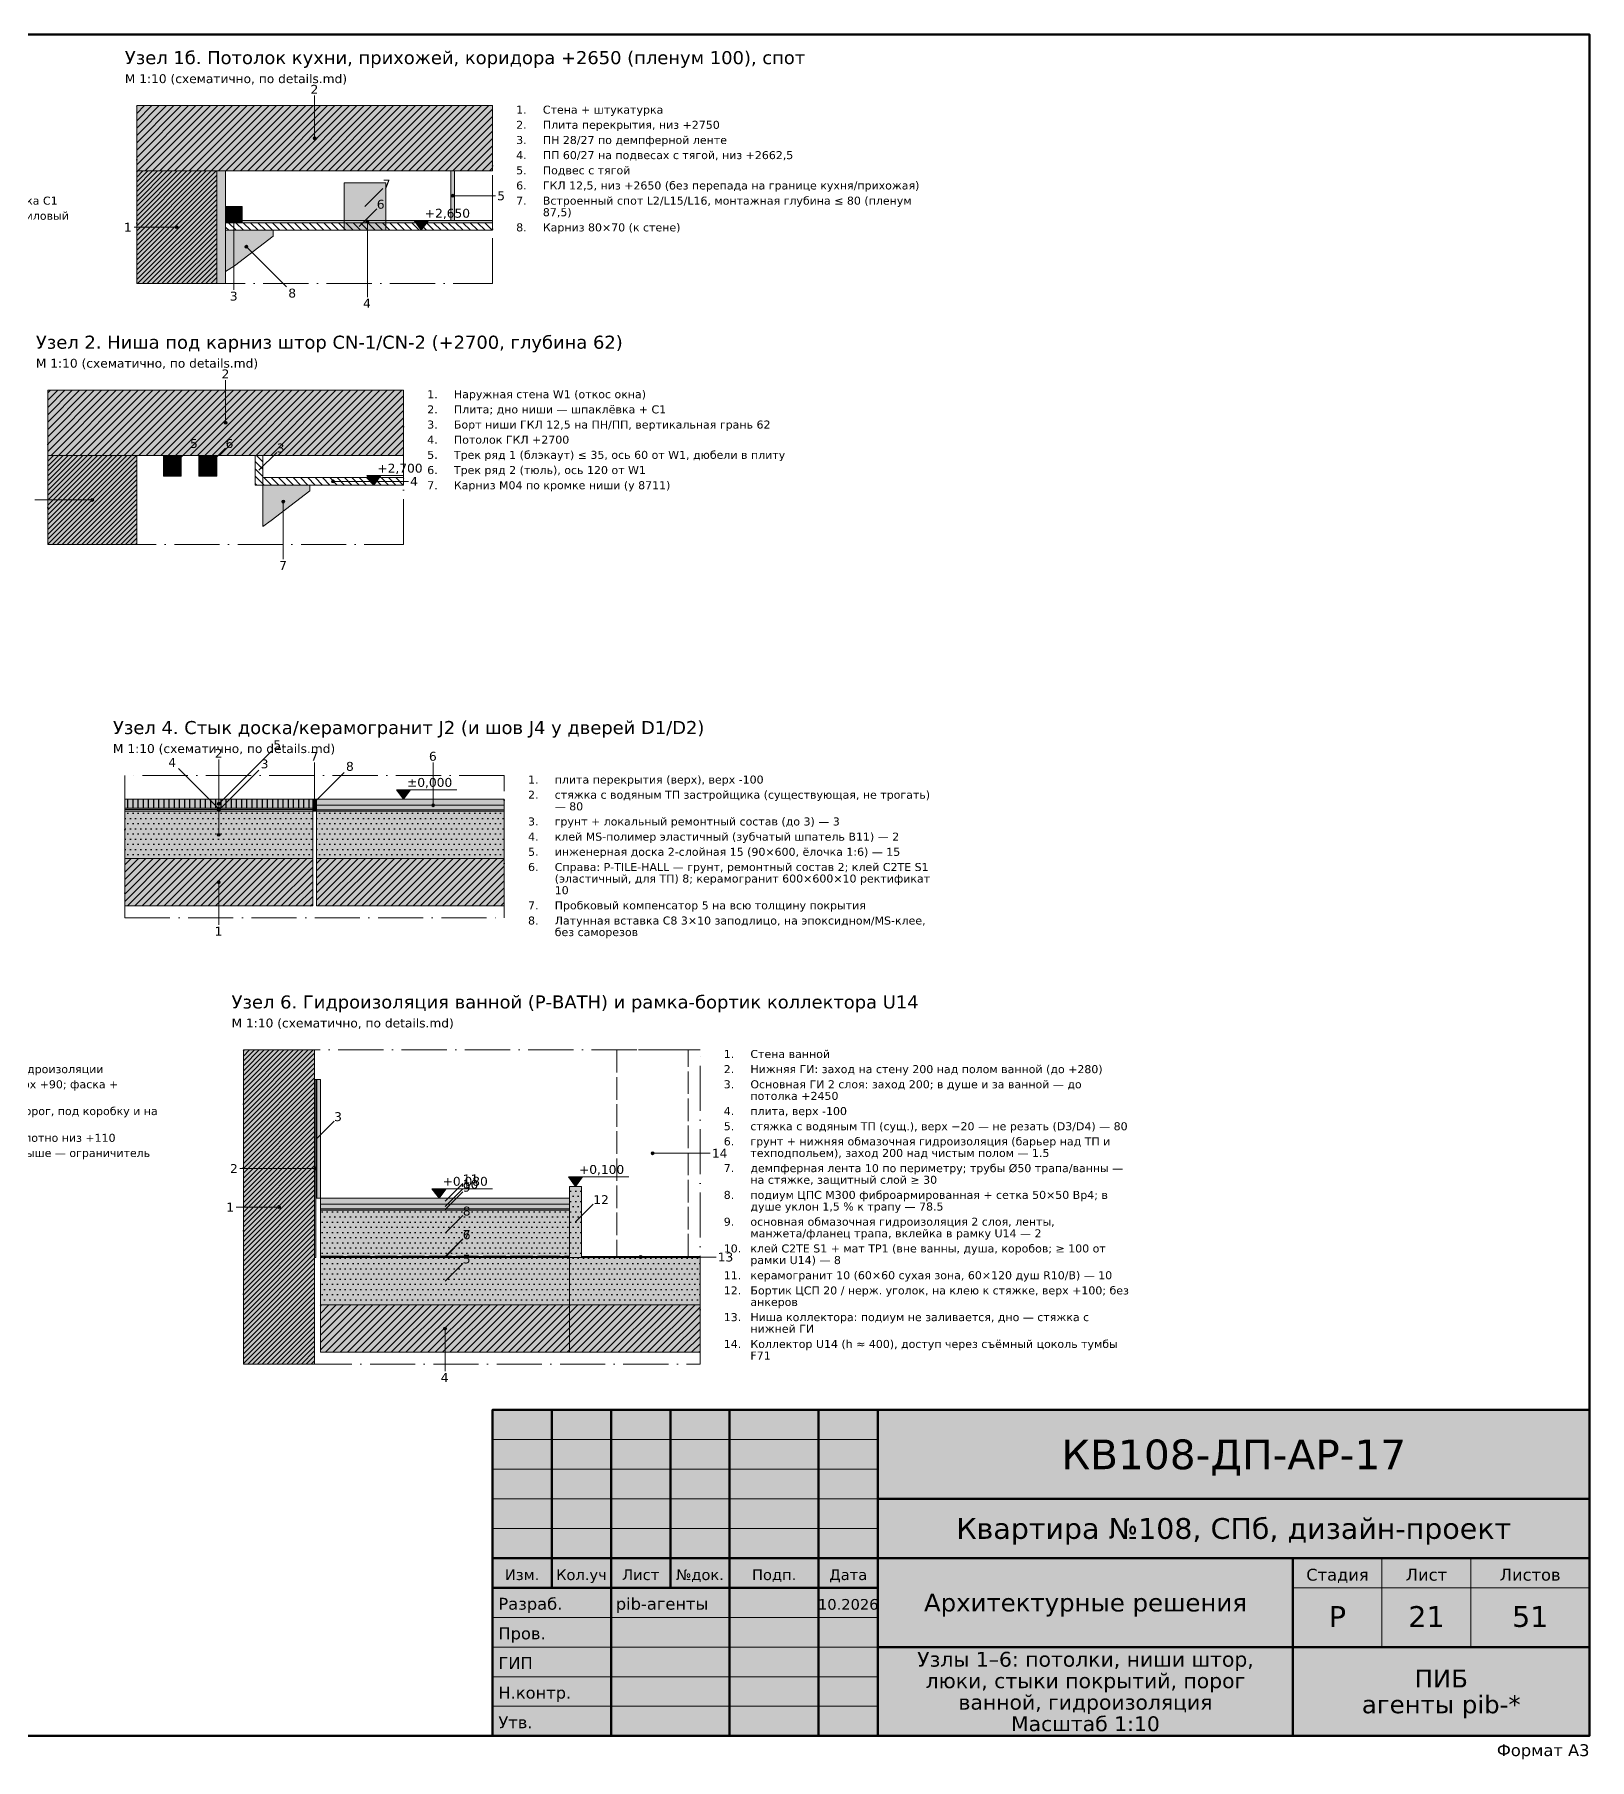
# Model space of a CAD drawing. Header units: millimetres. Extents: x 200 to 4150, y 10 to 2920.
# Drawn here: x 1528 to 4150, y 10 to 2920 of the extents above; entities that cross this region are included whole.
import ezdxf
from ezdxf.enums import TextEntityAlignment as Align

# ---------------------------------------------------------------- set-up
doc = ezdxf.new("R2010")
doc.units = ezdxf.units.MM
doc.linetypes.add('DASHDOT', pattern=[3.556, 2.54, -0.508, 0, -0.508])
doc.linetypes.add('DASHED', pattern=[1.524, 1.27, -0.254])
for name, color, linetype in [('AR-FIN', 9, 'CONTINUOUS'), ('DIM', 7, 'CONTINUOUS'), ('FRAME', 7, 'CONTINUOUS'), ('TEXT', 7, 'CONTINUOUS')]:
    doc.layers.add(name, color=color, linetype=linetype)
doc.styles.add('GOST', font='DejaVuSans.ttf')

msp = doc.modelspace()

# ---------------------------------------------------------------- hatches: boundary and pattern name
at = {"layer": 'AR-FIN', "true_color": 0x555555}
h = msp.add_hatch(dxfattribs=at)
h.set_pattern_fill('ANSI31', scale=2.75)
h.paths.add_polyline_path([(1700, 2690), (2300, 2690), (2300, 2800), (1700, 2800)])
at = {"layer": 'AR-FIN', "true_color": 0xd9d9d9, "transparency": 33554559}
h = msp.add_hatch(color=7, dxfattribs=at)
h.dxf.hatch_style = 1
h.paths.add_polyline_path([(1700, 2690), (2300, 2690), (2300, 2800), (1700, 2800)])
at = {"layer": 'AR-FIN', "true_color": 0xa0522d}
h = msp.add_hatch(dxfattribs=at)
h.set_pattern_fill('ANSI31', scale=1.833333)
h.paths.add_polyline_path([(1700, 2500), (1835, 2500), (1835, 2690), (1700, 2690)])
at = {"layer": 'AR-FIN', "true_color": 0xefd2c4, "transparency": 33554559}
h = msp.add_hatch(color=7, dxfattribs=at)
h.dxf.hatch_style = 1
h.paths.add_polyline_path([(1700, 2500), (1835, 2500), (1835, 2690), (1700, 2690)])
at = {"layer": 'AR-FIN', "true_color": 0xf3efe6}
h = msp.add_hatch(color=7, dxfattribs=at)
h.dxf.hatch_style = 1
h.paths.add_polyline_path([(1835, 2500), (1850, 2500), (1850, 2690), (1835, 2690)])
at = {"layer": 'AR-FIN', "true_color": 0x7f8c8d}
h = msp.add_hatch(color=7, dxfattribs=at)
h.dxf.hatch_style = 1
h.paths.add_polyline_path([(2230, 2606), (2236, 2606), (2236, 2690), (2230, 2690)])
h = msp.add_hatch(color=7, dxfattribs=at)
h.dxf.hatch_style = 1
h.paths.add_polyline_path([(2050, 2590), (2120, 2590), (2120, 2670), (2050, 2670)])
h = msp.add_hatch(color=7, dxfattribs=at)
h.dxf.hatch_style = 1
h.paths.add_polyline_path([(1850, 2602.5), (1878, 2602.5), (1878, 2630), (1850, 2630)])
at = {"layer": 'AR-FIN', "true_color": 0xaaaaaa}
h = msp.add_hatch(dxfattribs=at)
h.set_pattern_fill('ANSI31', scale=2.75, angle=90)
h.paths.add_polyline_path([(1850, 2590), (2300, 2590), (2300, 2602.5), (1850, 2602.5)])
at = {"layer": 'AR-FIN', "true_color": 0xf7f1e3}
h = msp.add_hatch(color=7, dxfattribs=at)
h.dxf.hatch_style = 1
h.paths.add_polyline_path([(1850, 2520), (1850, 2590), (1930, 2590), (1930, 2580), (1865, 2530)])
at = {"layer": 'AR-FIN', "true_color": 0x7f8c8d}
h = msp.add_hatch(color=7, dxfattribs=at)
h.dxf.hatch_style = 1
h.paths.add_polyline_path([(1878, 2602.5), (2300, 2602.5), (2300, 2606), (1878, 2606)])
at = {"layer": 'AR-FIN', "true_color": 0x555555}
h = msp.add_hatch(dxfattribs=at)
h.set_pattern_fill('ANSI31', scale=2.75)
h.paths.add_polyline_path([(1550, 2210), (2150, 2210), (2150, 2320), (1550, 2320)])
at = {"layer": 'AR-FIN', "true_color": 0xd9d9d9, "transparency": 33554559}
h = msp.add_hatch(color=7, dxfattribs=at)
h.dxf.hatch_style = 1
h.paths.add_polyline_path([(1550, 2210), (2150, 2210), (2150, 2320), (1550, 2320)])
at = {"layer": 'AR-FIN', "true_color": 0xa0522d}
h = msp.add_hatch(dxfattribs=at)
h.set_pattern_fill('ANSI31', scale=1.83333)
h.paths.add_polyline_path([(1550, 2060), (1700, 2060), (1700, 2210), (1550, 2210)])
at = {"layer": 'AR-FIN', "true_color": 0xefd2c4, "transparency": 33554559}
h = msp.add_hatch(color=7, dxfattribs=at)
h.dxf.hatch_style = 1
h.paths.add_polyline_path([(1550, 2060), (1700, 2060), (1700, 2210), (1550, 2210)])
at = {"layer": 'AR-FIN', "true_color": 0x7f8c8d}
h = msp.add_hatch(color=7, dxfattribs=at)
h.dxf.hatch_style = 1
h.paths.add_polyline_path([(1745, 2175), (1775, 2175), (1775, 2210), (1745, 2210)])
h = msp.add_hatch(color=7, dxfattribs=at)
h.dxf.hatch_style = 1
h.paths.add_polyline_path([(1805, 2175), (1835, 2175), (1835, 2210), (1805, 2210)])
at = {"layer": 'AR-FIN', "true_color": 0xaaaaaa}
h = msp.add_hatch(dxfattribs=at)
h.set_pattern_fill('ANSI31', scale=2.75, angle=90)
h.paths.add_polyline_path([(1900, 2160), (1912.5, 2160), (1912.5, 2210), (1900, 2210)])
h = msp.add_hatch(dxfattribs=at)
h.set_pattern_fill('ANSI31', scale=2.75, angle=90)
h.paths.add_polyline_path([(1912.5, 2160), (2150, 2160), (2150, 2172.5), (1912.5, 2172.5)])
at = {"layer": 'AR-FIN', "true_color": 0xf7f1e3}
h = msp.add_hatch(color=7, dxfattribs=at)
h.dxf.hatch_style = 1
h.paths.add_polyline_path([(1912.5, 2090), (1912.5, 2160), (1992, 2160), (1992, 2150), (1927, 2100)])
at = {"layer": 'AR-FIN', "true_color": 0xb08850}
h = msp.add_hatch(dxfattribs=at)
h.set_pattern_fill('LINE', scale=2.75, angle=90)
h.paths.add_polyline_path([(1680, 1615), (1997, 1615), (1997, 1630), (1680, 1630)])
at = {"layer": 'AR-FIN', "true_color": 0xe3c9a0, "transparency": 33554559}
h = msp.add_hatch(color=7, dxfattribs=at)
h.dxf.hatch_style = 1
h.paths.add_polyline_path([(1680, 1615), (1997, 1615), (1997, 1630), (1680, 1630)])
at = {"layer": 'AR-FIN', "true_color": 0xc49a6c}
h = msp.add_hatch(color=7, dxfattribs=at)
h.dxf.hatch_style = 1
h.paths.add_polyline_path([(1997, 1610), (2003, 1610), (2003, 1630), (1997, 1630)])
at = {"layer": 'AR-FIN', "true_color": 0xb39b6b}
h = msp.add_hatch(color=7, dxfattribs=at)
h.dxf.hatch_style = 1
h.paths.add_polyline_path([(1998.5, 1620), (2001.5, 1620), (2001.5, 1630), (1998.5, 1630)])
at = {"layer": 'AR-FIN', "true_color": 0xc8dbe8}
h = msp.add_hatch(color=7, dxfattribs=at)
h.dxf.hatch_style = 1
h.paths.add_polyline_path([(2003, 1620), (2320, 1620), (2320, 1630), (2003, 1630)])
h = msp.add_hatch(color=7, dxfattribs=at)
h.dxf.hatch_style = 1
h.paths.add_polyline_path([(2003, 1620), (2320, 1620), (2320, 1630), (2003, 1630)])
at = {"layer": 'AR-FIN', "true_color": 0xbdbdbd}
h = msp.add_hatch(color=7, dxfattribs=at)
h.dxf.hatch_style = 1
h.paths.add_polyline_path([(1680, 1613), (1997, 1613), (1997, 1615), (1680, 1615)])
h = msp.add_hatch(color=7, dxfattribs=at)
h.dxf.hatch_style = 1
h.paths.add_polyline_path([(1680, 1610), (1997, 1610), (1997, 1613), (1680, 1613)])
at = {"layer": 'AR-FIN', "true_color": 0x777777}
h = msp.add_hatch(dxfattribs=at)
h.set_pattern_fill('DOTS', scale=5.5)
h.paths.add_polyline_path([(1680, 1530), (1997, 1530), (1997, 1610), (1680, 1610)])
at = {"layer": 'AR-FIN', "true_color": 0xe4e4e4, "transparency": 33554559}
h = msp.add_hatch(color=7, dxfattribs=at)
h.dxf.hatch_style = 1
h.paths.add_polyline_path([(1680, 1530), (1997, 1530), (1997, 1610), (1680, 1610)])
at = {"layer": 'AR-FIN', "true_color": 0xbdbdbd}
h = msp.add_hatch(color=7, dxfattribs=at)
h.dxf.hatch_style = 1
h.paths.add_polyline_path([(2003, 1612), (2320, 1612), (2320, 1620), (2003, 1620)])
h = msp.add_hatch(color=7, dxfattribs=at)
h.dxf.hatch_style = 1
h.paths.add_polyline_path([(2003, 1612), (2320, 1612), (2320, 1620), (2003, 1620)])
h = msp.add_hatch(color=7, dxfattribs=at)
h.dxf.hatch_style = 1
h.paths.add_polyline_path([(2003, 1610), (2320, 1610), (2320, 1612), (2003, 1612)])
h = msp.add_hatch(color=7, dxfattribs=at)
h.dxf.hatch_style = 1
h.paths.add_polyline_path([(2003, 1610), (2320, 1610), (2320, 1612), (2003, 1612)])
at = {"layer": 'AR-FIN', "true_color": 0x777777}
h = msp.add_hatch(dxfattribs=at)
h.set_pattern_fill('DOTS', scale=5.5)
h.paths.add_polyline_path([(2003, 1530), (2320, 1530), (2320, 1610), (2003, 1610)])
at = {"layer": 'AR-FIN', "true_color": 0xe4e4e4, "transparency": 33554559}
h = msp.add_hatch(color=7, dxfattribs=at)
h.dxf.hatch_style = 1
h.paths.add_polyline_path([(2003, 1530), (2320, 1530), (2320, 1610), (2003, 1610)])
at = {"layer": 'AR-FIN', "true_color": 0x555555}
h = msp.add_hatch(dxfattribs=at)
h.set_pattern_fill('ANSI31', scale=2.75)
h.paths.add_polyline_path([(1680, 1450), (1997, 1450), (1997, 1530), (1680, 1530)])
at = {"layer": 'AR-FIN', "true_color": 0xd9d9d9, "transparency": 33554559}
h = msp.add_hatch(color=7, dxfattribs=at)
h.dxf.hatch_style = 1
h.paths.add_polyline_path([(1680, 1450), (1997, 1450), (1997, 1530), (1680, 1530)])
at = {"layer": 'AR-FIN', "true_color": 0x555555}
h = msp.add_hatch(dxfattribs=at)
h.set_pattern_fill('ANSI31', scale=2.75)
h.paths.add_polyline_path([(2003, 1450), (2320, 1450), (2320, 1530), (2003, 1530)])
at = {"layer": 'AR-FIN', "true_color": 0xd9d9d9, "transparency": 33554559}
h = msp.add_hatch(color=7, dxfattribs=at)
h.dxf.hatch_style = 1
h.paths.add_polyline_path([(2003, 1450), (2320, 1450), (2320, 1530), (2003, 1530)])
at = {"layer": 'AR-FIN', "true_color": 0xa0522d}
h = msp.add_hatch(dxfattribs=at)
h.set_pattern_fill('ANSI31', scale=1.83333)
h.paths.add_polyline_path([(1880, 677.1), (2000, 677.1), (2000, 1207.1), (1880, 1207.1)])
at = {"layer": 'AR-FIN', "true_color": 0xefd2c4, "transparency": 33554559}
h = msp.add_hatch(color=7, dxfattribs=at)
h.dxf.hatch_style = 1
h.paths.add_polyline_path([(1880, 677.1), (2000, 677.1), (2000, 1207.1), (1880, 1207.1)])
at = {"layer": 'AR-FIN', "true_color": 0x2e86c1}
h = msp.add_hatch(color=7, dxfattribs=at)
h.dxf.hatch_style = 1
h.paths.add_polyline_path([(2000, 857.1), (2002, 857.1), (2002, 1157.1), (2000, 1157.1)])
h = msp.add_hatch(color=7, dxfattribs=at)
h.dxf.hatch_style = 1
h.paths.add_polyline_path([(2002, 957.1), (2004, 957.1), (2004, 1157.1), (2002, 1157.1)])
at = {"layer": 'AR-FIN', "true_color": 0xc8dbe8}
h = msp.add_hatch(color=7, dxfattribs=at)
h.dxf.hatch_style = 1
h.paths.add_polyline_path([(2004, 957.1), (2010, 957.1), (2010, 1157.1), (2004, 1157.1)])
at = {"layer": 'AR-FIN', "true_color": 0x999999}
h = msp.add_hatch(dxfattribs=at)
h.set_pattern_fill('DOTS', scale=5.5)
h.paths.add_polyline_path([(2430, 857.1), (2450, 857.1), (2450, 977.1), (2430, 977.1)])
at = {"layer": 'AR-FIN', "true_color": 0xececec, "transparency": 33554559}
h = msp.add_hatch(color=7, dxfattribs=at)
h.dxf.hatch_style = 1
h.paths.add_polyline_path([(2430, 857.1), (2450, 857.1), (2450, 977.1), (2430, 977.1)])
at = {"layer": 'AR-FIN', "true_color": 0xc8dbe8}
h = msp.add_hatch(color=7, dxfattribs=at)
h.dxf.hatch_style = 1
h.paths.add_polyline_path([(2010, 947.1), (2430, 947.1), (2430, 957.1), (2010, 957.1)])
at = {"layer": 'AR-FIN', "true_color": 0xbdbdbd}
h = msp.add_hatch(color=7, dxfattribs=at)
h.dxf.hatch_style = 1
h.paths.add_polyline_path([(2010, 939.1), (2430, 939.1), (2430, 947.1), (2010, 947.1)])
at = {"layer": 'AR-FIN', "true_color": 0x2e86c1}
h = msp.add_hatch(color=7, dxfattribs=at)
h.dxf.hatch_style = 1
h.paths.add_polyline_path([(2010, 937.1), (2430, 937.1), (2430, 939.1), (2010, 939.1)])
at = {"layer": 'AR-FIN', "true_color": 0x999999}
h = msp.add_hatch(dxfattribs=at)
h.set_pattern_fill('DOTS', scale=5.5)
h.paths.add_polyline_path([(2010, 858.6), (2430, 858.6), (2430, 937.1), (2010, 937.1)])
at = {"layer": 'AR-FIN', "true_color": 0xececec, "transparency": 33554559}
h = msp.add_hatch(color=7, dxfattribs=at)
h.dxf.hatch_style = 1
h.paths.add_polyline_path([(2010, 858.6), (2430, 858.6), (2430, 937.1), (2010, 937.1)])
at = {"layer": 'AR-FIN', "true_color": 0x2e86c1}
h = msp.add_hatch(color=7, dxfattribs=at)
h.dxf.hatch_style = 1
h.paths.add_polyline_path([(2010, 857.1), (2430, 857.1), (2430, 858.6), (2010, 858.6)])
at = {"layer": 'AR-FIN', "true_color": 0x777777}
h = msp.add_hatch(dxfattribs=at)
h.set_pattern_fill('DOTS', scale=5.5)
h.paths.add_polyline_path([(2010, 777.1), (2430, 777.1), (2430, 857.1), (2010, 857.1)])
at = {"layer": 'AR-FIN', "true_color": 0xe4e4e4, "transparency": 33554559}
h = msp.add_hatch(color=7, dxfattribs=at)
h.dxf.hatch_style = 1
h.paths.add_polyline_path([(2010, 777.1), (2430, 777.1), (2430, 857.1), (2010, 857.1)])
at = {"layer": 'AR-FIN', "true_color": 0x777777}
h = msp.add_hatch(dxfattribs=at)
h.set_pattern_fill('DOTS', scale=5.5)
h.paths.add_polyline_path([(2430, 777.1), (2650, 777.1), (2650, 857.1), (2430, 857.1)])
at = {"layer": 'AR-FIN', "true_color": 0xe4e4e4, "transparency": 33554559}
h = msp.add_hatch(color=7, dxfattribs=at)
h.dxf.hatch_style = 1
h.paths.add_polyline_path([(2430, 777.1), (2650, 777.1), (2650, 857.1), (2430, 857.1)])
at = {"layer": 'AR-FIN', "true_color": 0x2e86c1}
h = msp.add_hatch(color=7, dxfattribs=at)
h.dxf.hatch_style = 1
h.paths.add_polyline_path([(2450, 857.1), (2650, 857.1), (2650, 858.6), (2450, 858.6)])
at = {"layer": 'AR-FIN', "true_color": 0x555555}
h = msp.add_hatch(dxfattribs=at)
h.set_pattern_fill('ANSI31', scale=2.75)
h.paths.add_polyline_path([(2010, 697.1), (2430, 697.1), (2430, 777.1), (2010, 777.1)])
at = {"layer": 'AR-FIN', "true_color": 0xd9d9d9, "transparency": 33554559}
h = msp.add_hatch(color=7, dxfattribs=at)
h.dxf.hatch_style = 1
h.paths.add_polyline_path([(2010, 697.1), (2430, 697.1), (2430, 777.1), (2010, 777.1)])
at = {"layer": 'AR-FIN', "true_color": 0x555555}
h = msp.add_hatch(dxfattribs=at)
h.set_pattern_fill('ANSI31', scale=2.75)
h.paths.add_polyline_path([(2430, 697.1), (2650, 697.1), (2650, 777.1), (2430, 777.1)])
at = {"layer": 'AR-FIN', "true_color": 0xd9d9d9, "transparency": 33554559}
h = msp.add_hatch(color=7, dxfattribs=at)
h.dxf.hatch_style = 1
h.paths.add_polyline_path([(2430, 697.1), (2650, 697.1), (2650, 777.1), (2430, 777.1)])
at = {"layer": 'DIM', "true_color": 0xffffff}
h = msp.add_hatch(color=7, dxfattribs=at)
h.dxf.hatch_style = 1
h.paths.add_polyline_path([(2180, 2590), (2168, 2606), (2192, 2606)])
h = msp.add_hatch(color=7, dxfattribs=at)
h.dxf.hatch_style = 1
h.paths.add_polyline_path([(2100, 2160), (2088, 2176), (2112, 2176)])
h = msp.add_hatch(color=7, dxfattribs=at)
h.dxf.hatch_style = 1
h.paths.add_polyline_path([(2150, 1630), (2138, 1646), (2162, 1646)])
h = msp.add_hatch(color=7, dxfattribs=at)
h.dxf.hatch_style = 1
h.paths.add_polyline_path([(2440, 977.1), (2428, 993.1), (2452, 993.1)])
h = msp.add_hatch(color=7, dxfattribs=at)
h.dxf.hatch_style = 1
h.paths.add_polyline_path([(2210, 957.1), (2198, 973.1), (2222, 973.1)])
at = {"layer": 'FRAME', "true_color": 0xffffff}
h = msp.add_hatch(color=7, dxfattribs=at)
h.dxf.hatch_style = 1
h.paths.add_polyline_path([(2300, 50), (4150, 50), (4150, 600), (2300, 600)])
at = {"layer": 'TEXT', "true_color": 0x333333}
h = msp.add_hatch(color=7, dxfattribs=at)
h.dxf.hatch_style = 1
edge = h.paths.add_edge_path()
edge.add_arc((2000, 2745), 2.5, 0, 360)
h = msp.add_hatch(color=7, dxfattribs=at)
h.dxf.hatch_style = 1
edge = h.paths.add_edge_path()
edge.add_arc((2233, 2648), 2.5, 0, 360)
h = msp.add_hatch(color=7, dxfattribs=at)
h.dxf.hatch_style = 1
edge = h.paths.add_edge_path()
edge.add_arc((1864, 2616.2), 2.5, 0, 360)
h = msp.add_hatch(color=7, dxfattribs=at)
h.dxf.hatch_style = 1
edge = h.paths.add_edge_path()
edge.add_arc((1767.5, 2595), 2.5, 0, 360)
h = msp.add_hatch(color=7, dxfattribs=at)
h.dxf.hatch_style = 1
edge = h.paths.add_edge_path()
edge.add_arc((2089, 2604.2), 2.5, 0, 360)
h = msp.add_hatch(color=7, dxfattribs=at)
h.dxf.hatch_style = 1
edge = h.paths.add_edge_path()
edge.add_arc((1885, 2562), 2.5, 0, 360)
h = msp.add_hatch(color=7, dxfattribs=at)
h.dxf.hatch_style = 1
edge = h.paths.add_edge_path()
edge.add_arc((1850, 2265), 2.5, 0, 360)
h = msp.add_hatch(color=7, dxfattribs=at)
h.dxf.hatch_style = 1
edge = h.paths.add_edge_path()
edge.add_arc((2031.2, 2166.2), 2.5, 0, 360)
h = msp.add_hatch(color=7, dxfattribs=at)
h.dxf.hatch_style = 1
edge = h.paths.add_edge_path()
edge.add_arc((1625, 2135), 2.5, 0, 360)
h = msp.add_hatch(color=7, dxfattribs=at)
h.dxf.hatch_style = 1
edge = h.paths.add_edge_path()
edge.add_arc((1947.2, 2132), 2.5, 0, 360)
h = msp.add_hatch(color=7, dxfattribs=at)
h.dxf.hatch_style = 1
edge = h.paths.add_edge_path()
edge.add_arc((1838.5, 1622.5), 2.5, 0, 360)
h = msp.add_hatch(color=7, dxfattribs=at)
h.dxf.hatch_style = 1
edge = h.paths.add_edge_path()
edge.add_arc((1838.5, 1614), 2.5, 0, 360)
h = msp.add_hatch(color=7, dxfattribs=at)
h.dxf.hatch_style = 1
edge = h.paths.add_edge_path()
edge.add_arc((1838.5, 1611.5), 2.5, 0, 360)
h = msp.add_hatch(color=7, dxfattribs=at)
h.dxf.hatch_style = 1
edge = h.paths.add_edge_path()
edge.add_arc((2000, 1625), 2.5, 0, 360)
h = msp.add_hatch(color=7, dxfattribs=at)
h.dxf.hatch_style = 1
edge = h.paths.add_edge_path()
edge.add_arc((2000, 1620), 2.5, 0, 360)
h = msp.add_hatch(color=7, dxfattribs=at)
h.dxf.hatch_style = 1
edge = h.paths.add_edge_path()
edge.add_arc((2200, 1620), 2.5, 0, 360)
h = msp.add_hatch(color=7, dxfattribs=at)
h.dxf.hatch_style = 1
edge = h.paths.add_edge_path()
edge.add_arc((1838.5, 1570), 2.5, 0, 360)
h = msp.add_hatch(color=7, dxfattribs=at)
h.dxf.hatch_style = 1
edge = h.paths.add_edge_path()
edge.add_arc((1838.5, 1490), 2.5, 0, 360)
h = msp.add_hatch(color=7, dxfattribs=at)
h.dxf.hatch_style = 1
edge = h.paths.add_edge_path()
edge.add_arc((2570, 1032.9), 2.5, 0, 360)
h = msp.add_hatch(color=7, dxfattribs=at)
h.dxf.hatch_style = 1
edge = h.paths.add_edge_path()
edge.add_arc((2001, 1007.1), 2.5, 0, 360)
h = msp.add_hatch(color=7, dxfattribs=at)
h.dxf.hatch_style = 1
edge = h.paths.add_edge_path()
edge.add_arc((1940, 942.1), 2.5, 0, 360)
h = msp.add_hatch(color=7, dxfattribs=at)
h.dxf.hatch_style = 1
edge = h.paths.add_edge_path()
edge.add_arc((2550, 857.9), 2.5, 0, 360)
h = msp.add_hatch(color=7, dxfattribs=at)
h.dxf.hatch_style = 1
edge = h.paths.add_edge_path()
edge.add_arc((2220, 737.1), 2.5, 0, 360)

# ---------------------------------------------------------------- linework, layer by layer
at = {"layer": 'AR-FIN', "color": 7, "lineweight": 20}
for points in [[(1700, 2690), (2300, 2690), (2300, 2800), (1700, 2800)], [(1700, 2500), (1835, 2500), (1835, 2690), (1700, 2690)], [(1835, 2500), (1850, 2500), (1850, 2690), (1835, 2690)], [(2230, 2606), (2236, 2606), (2236, 2690), (2230, 2690)], [(2050, 2590), (2120, 2590), (2120, 2670), (2050, 2670)], [(1850, 2602.5), (1878, 2602.5), (1878, 2630), (1850, 2630)], [(1850, 2590), (2300, 2590), (2300, 2602.5), (1850, 2602.5)], [(1850, 2520), (1850, 2590), (1930, 2590), (1930, 2580), (1865, 2530)], [(1878, 2602.5), (2300, 2602.5), (2300, 2606), (1878, 2606)], [(1550, 2210), (2150, 2210), (2150, 2320), (1550, 2320)], [(1550, 2060), (1700, 2060), (1700, 2210), (1550, 2210)], [(1745, 2175), (1775, 2175), (1775, 2210), (1745, 2210)], [(1805, 2175), (1835, 2175), (1835, 2210), (1805, 2210)], [(1900, 2160), (1912.5, 2160), (1912.5, 2210), (1900, 2210)], [(1912.5, 2160), (2150, 2160), (2150, 2172.5), (1912.5, 2172.5)], [(1912.5, 2090), (1912.5, 2160), (1992, 2160), (1992, 2150), (1927, 2100)], [(1680, 1615), (1997, 1615), (1997, 1630), (1680, 1630)], [(1997, 1610), (2003, 1610), (2003, 1630), (1997, 1630)], [(1998.5, 1620), (2001.5, 1620), (2001.5, 1630), (1998.5, 1630)], [(2003, 1620), (2320, 1620), (2320, 1630), (2003, 1630)], [(2003, 1620), (2320, 1620), (2320, 1630), (2003, 1630)], [(1680, 1613), (1997, 1613), (1997, 1615), (1680, 1615)], [(1680, 1610), (1997, 1610), (1997, 1613), (1680, 1613)], [(1680, 1530), (1997, 1530), (1997, 1610), (1680, 1610)], [(2003, 1612), (2320, 1612), (2320, 1620), (2003, 1620)], [(2003, 1612), (2320, 1612), (2320, 1620), (2003, 1620)], [(2003, 1610), (2320, 1610), (2320, 1612), (2003, 1612)], [(2003, 1610), (2320, 1610), (2320, 1612), (2003, 1612)], [(2003, 1530), (2320, 1530), (2320, 1610), (2003, 1610)], [(1680, 1450), (1997, 1450), (1997, 1530), (1680, 1530)], [(2003, 1450), (2320, 1450), (2320, 1530), (2003, 1530)], [(1880, 677.1), (2000, 677.1), (2000, 1207.1), (1880, 1207.1)], [(2000, 857.1), (2002, 857.1), (2002, 1157.1), (2000, 1157.1)], [(2002, 957.1), (2004, 957.1), (2004, 1157.1), (2002, 1157.1)], [(2004, 957.1), (2010, 957.1), (2010, 1157.1), (2004, 1157.1)], [(2430, 857.1), (2450, 857.1), (2450, 977.1), (2430, 977.1)], [(2010, 947.1), (2430, 947.1), (2430, 957.1), (2010, 957.1)], [(2010, 939.1), (2430, 939.1), (2430, 947.1), (2010, 947.1)], [(2010, 937.1), (2430, 937.1), (2430, 939.1), (2010, 939.1)], [(2010, 858.6), (2430, 858.6), (2430, 937.1), (2010, 937.1)], [(2010, 857.1), (2430, 857.1), (2430, 858.6), (2010, 858.6)], [(2010, 777.1), (2430, 777.1), (2430, 857.1), (2010, 857.1)], [(2430, 777.1), (2650, 777.1), (2650, 857.1), (2430, 857.1)], [(2450, 857.1), (2650, 857.1), (2650, 858.6), (2450, 858.6)], [(2010, 697.1), (2430, 697.1), (2430, 777.1), (2010, 777.1)], [(2430, 697.1), (2650, 697.1), (2650, 777.1), (2430, 777.1)]]:
    msp.add_lwpolyline(points, close=True, dxfattribs=at)
at = {"layer": 'AR-FIN', "linetype": 'DASHDOT', "lineweight": 13, "ltscale": 30, "true_color": 0x999999}
for points in [[(1700, 2500), (2300, 2500), (2300, 2800), (1700, 2800)], [(1550, 2060), (2150, 2060), (2150, 2320), (1550, 2320)], [(1680, 1430), (2320, 1430), (2320, 1670), (1680, 1670)], [(1880, 677.1), (2650, 677.1), (2650, 1207.1), (1880, 1207.1)]]:
    msp.add_lwpolyline(points, close=True, dxfattribs=at)
at = {"layer": 'AR-FIN', "linetype": 'DASHED', "lineweight": 20, "ltscale": 30, "true_color": 0x777777}
msp.add_lwpolyline([(2510, 858.6), (2630, 858.6), (2630, 1207.1), (2510, 1207.1)], close=True, dxfattribs=at)
at = {"layer": 'AR-FIN', "linetype": 'DASHED', "lineweight": 35, "ltscale": 30, "true_color": 0x555555}
msp.add_lwpolyline([(2010, 858.6), (2430, 858.6)], dxfattribs=at)
at = {"layer": 'DIM', "color": 7, "lineweight": 20}
for points in [[(2180, 2590), (2168, 2606), (2192, 2606)], [(2100, 2160), (2088, 2176), (2112, 2176)], [(2150, 1630), (2138, 1646), (2162, 1646)], [(2440, 977.1), (2428, 993.1), (2452, 993.1)], [(2210, 957.1), (2198, 973.1), (2222, 973.1)]]:
    msp.add_lwpolyline(points, close=True, dxfattribs=at)
for points in [[(2180, 2606), (2270, 2606)], [(2100, 2176), (2150, 2176)], [(2150, 1646), (2240, 1646)], [(2440, 993.1), (2530, 993.1)], [(2210, 973.1), (2300, 973.1)]]:
    msp.add_lwpolyline(points, dxfattribs=at)
at = {"layer": 'FRAME', "color": 7, "lineweight": 50}
for points in [[(200, 50), (4150, 50), (4150, 2920), (200, 2920)], [(2300, 50), (4150, 50), (4150, 600), (2300, 600)]]:
    msp.add_lwpolyline(points, close=True, dxfattribs=at)
for points in [[(2400, 300), (2400, 600)], [(2500, 50), (2500, 600)], [(2600, 300), (2600, 600)], [(2700, 50), (2700, 600)], [(2850, 50), (2850, 600)], [(2950, 50), (2950, 600)], [(2950, 450), (4150, 450)], [(2300, 350), (2950, 350)], [(2950, 350), (4150, 350)], [(3650, 50), (3650, 350)], [(2300, 300), (2950, 300)], [(2950, 200), (4150, 200)]]:
    msp.add_lwpolyline(points, dxfattribs=at)
at = {"layer": 'FRAME', "color": 7, "lineweight": 20}
for points in [[(2300, 550), (2950, 550)], [(2300, 500), (2950, 500)], [(2300, 450), (2950, 450)], [(2300, 400), (2950, 400)], [(3800, 200), (3800, 350)], [(3950, 200), (3950, 350)], [(3650, 300), (4150, 300)], [(2300, 250), (2950, 250)], [(2300, 200), (2950, 200)], [(2300, 150), (2950, 150)], [(2300, 100), (2950, 100)]]:
    msp.add_lwpolyline(points, dxfattribs=at)
at = {"layer": 'TEXT', "lineweight": 15, "true_color": 0x333333}
for points in [[(2000, 2745), (2000, 2817)], [(2085, 2630), (2115, 2660)], [(2233, 2648), (2305, 2648)], [(2075, 2596.2), (2105, 2626.2)], [(1767.5, 2595), (1695.5, 2595)], [(1864, 2616.2), (1864, 2489.2)], [(2089, 2604.2), (2089, 2477.2)], [(1885, 2562), (1952.7, 2494.3)], [(1850, 2265), (1850, 2337)], [(1760, 2192.5), (1790, 2222.5)], [(1820, 2192.5), (1850, 2222.5)], [(1906.2, 2185), (1936.2, 2215)], [(2031.2, 2166.2), (2158.2, 2166.2)], [(1625, 2135), (1528, 2135)], [(1947.2, 2132), (1947.2, 2035)], [(1838.5, 1622.5), (1927.4, 1711.4)], [(1838.5, 1570), (1838.5, 1697)], [(2000, 1620), (2000, 1692)], [(2200, 1620), (2200, 1692)], [(1838.5, 1614), (1770.8, 1681.7)], [(1838.5, 1611.5), (1906.2, 1679.2)], [(2000, 1625), (2050, 1675)], [(1838.5, 1490), (1838.5, 1418)], [(2003, 1057.1), (2033, 1087.1)], [(2570, 1032.9), (2667, 1032.9)], [(2001, 1007.1), (1874, 1007.1)], [(2220, 952.1), (2250, 982.1)], [(2220, 943.1), (2250, 973.1)], [(2220, 938.1), (2250, 968.1)], [(1940, 942.1), (1868, 942.1)], [(2440, 917.1), (2470, 947.1)], [(2220, 897.9), (2250, 927.9)], [(2220, 858.6), (2250, 888.6)], [(2220, 857.9), (2250, 887.9)], [(2220, 817.1), (2250, 847.1)], [(2550, 857.9), (2677, 857.9)], [(2220, 737.1), (2220, 665.1)]]:
    msp.add_lwpolyline(points, dxfattribs=at)
at = {"layer": 'TEXT', "lineweight": 13, "true_color": 0x333333}
for centre in [(2000, 2745), (2233, 2648), (1864, 2616.2), (1767.5, 2595), (2089, 2604.2), (1885, 2562), (1850, 2265), (2031.2, 2166.2), (1625, 2135), (1947.2, 2132), (1838.5, 1622.5), (1838.5, 1614), (1838.5, 1611.5), (2000, 1625), (2000, 1620), (2200, 1620), (1838.5, 1570), (1838.5, 1490), (2570, 1032.9), (2001, 1007.1), (1940, 942.1), (2550, 857.9), (2220, 737.1)]:
    msp.add_circle(centre, 2.5, dxfattribs=at)

# ---------------------------------------------------------------- texts
at = {"layer": 'DIM', "color": 7, "style": 'GOST'}
for s, p in [('+2,650', (2186, 2611)), ('+2,700', (2106, 2181)), ('±0,000', (2156, 1651)), ('+0,080', (2216, 978.1)), ('+0,100', (2446, 998.1))]:
    msp.add_text(s, height=15, dxfattribs=at).set_placement(p)
at = {"layer": 'FRAME', "color": 7, "style": 'GOST'}
for s, height, p in [('КВ108-ДП-АР-17', 50, (3550, 500)), ('Квартира №108, СПб, дизайн-проект', 35, (3550, 382.5)), ('Изм.', 18, (2350, 313)), ('Кол.уч', 18, (2450, 313)), ('Лист', 18, (2550, 313)), ('№док.', 18, (2650, 313)), ('Подп.', 18, (2775, 313)), ('Дата', 18, (2900, 313)), ('Стадия', 20, (3725, 312)), ('Лист', 20, (3875, 312)), ('Листов', 20, (4050, 312)), ('10.2026', 18, (2900, 263)), ('Архитектурные решения', 30, (3300, 260)), ('Р', 35, (3725, 234)), ('21', 35, (3875, 234)), ('51', 35, (4050, 234)), ('Узлы 1–6: потолки, ниши штор,', 25, (3300, 166.9)), ('люки, стыки покрытий, порог', 25, (3300, 130.6)), ('ПИБ', 30, (3900, 131.8)), ('ванной, гидроизоляция', 25, (3300, 94.4)), ('агенты pib-*', 30, (3900, 88.3)), ('Масштаб 1:10', 25, (3300, 58.1))]:
    msp.add_text(s, height=height, dxfattribs=at).set_placement(p, align=Align.CENTER)
for s, p in [('Разраб.', (2310, 263)), ('pib-агенты', (2508, 263)), ('Пров.', (2310, 213)), ('ГИП', (2310, 163)), ('Н.контр.', (2310, 113)), ('Утв.', (2310, 63))]:
    msp.add_text(s, height=20, dxfattribs=at).set_placement(p)
msp.add_text('Формат A3', height=20, dxfattribs=at).set_placement((4150, 16), align=Align.RIGHT)
at = {"layer": 'TEXT', "color": 7, "style": 'GOST'}
for s, height, p in [('Узел 1б. Потолок кухни, прихожей, коридора +2650 (пленум 100), спот', 22, (1680, 2870)), ('1.', 13.5, (2340, 2786.5)), ('Стена + штукатурка', 13.5, (2385, 2786.5)), ('2.', 13.5, (2340, 2760.9)), ('Плита перекрытия, низ +2750', 13.5, (2385, 2760.9)), ('3.', 13.5, (2340, 2735.3)), ('ПН 28/27 по демпферной ленте', 13.5, (2385, 2735.3)), ('4.', 13.5, (2340, 2709.8)), ('ПП 60/27 на подвесах с тягой, низ +2662,5', 13.5, (2385, 2709.8)), ('5.', 13.5, (2340, 2684.2)), ('Подвес с тягой', 13.5, (2385, 2684.2)), ('6.', 13.5, (2340, 2658.6)), ('ГКЛ 12,5, низ +2650 (без перепада на границе кухня/прихожая)', 13.5, (2385, 2658.6)), ('ГКЛ (ГСП-А) 12,5, низ +2700; серпянка, шпаклёвка, окраска C1', 13.5, (945, 2633)), ('Карниз M04 80×70: клей только к стене, к потолку — акриловый', 13.5, (945, 2607.5)), ('7.', 13.5, (2340, 2633)), ('87,5)', 13.5, (2385, 2613.5)), ('Встроенный спот L2/L15/L16, монтажная глубина ≤ 80 (пленум', 13.5, (2385, 2633)), ('8.', 13.5, (2340, 2587.9)), ('Карниз 80×70 (к стене)', 13.5, (2385, 2587.9)), ('Узел 2. Ниша под карниз штор CN-1/CN-2 (+2700, глубина 62)', 22, (1530, 2390)), ('1.', 13.5, (2190, 2306.5)), ('Наружная стена W1 (откос окна)', 13.5, (2235, 2306.5)), ('2.', 13.5, (2190, 2280.9)), ('Плита; дно ниши — шпаклёвка + C1', 13.5, (2235, 2280.9)), ('4.', 13.5, (2190, 2229.8)), ('3.', 13.5, (2190, 2255.3)), ('Борт ниши ГКЛ 12,5 на ПН/ПП, вертикальная грань 62', 13.5, (2235, 2255.3)), ('Потолок ГКЛ +2700', 13.5, (2235, 2229.8)), ('5.', 13.5, (2190, 2204.2)), ('Трек ряд 1 (блэкаут) ≤ 35, ось 60 от W1, дюбели в плиту', 13.5, (2235, 2204.2)), ('6.', 13.5, (2190, 2178.6)), ('Трек ряд 2 (тюль), ось 120 от W1', 13.5, (2235, 2178.6)), ('7.', 13.5, (2190, 2153)), ('Карниз M04 по кромке ниши (y 8711)', 13.5, (2235, 2153)), ('Узел 4. Стык доска/керамогранит J2 (и шов J4 у дверей D1/D2)', 22, (1660, 1740)), ('1.', 13.5, (2360, 1656.5)), ('плита перекрытия (верх), верх -100', 13.5, (2405, 1656.5)), ('2.', 13.5, (2360, 1630.9)), ('стяжка с водяным ТП застройщика (существующая, не трогать)', 13.5, (2405, 1630.9)), ('— 80', 13.5, (2405, 1611.3)), ('4.', 13.5, (2360, 1560.2)), ('3.', 13.5, (2360, 1585.8)), ('грунт + локальный ремонтный состав (до 3) — 3', 13.5, (2405, 1585.8)), ('клей MS-полимер эластичный (зубчатый шпатель B11) — 2', 13.5, (2405, 1560.2)), ('5.', 13.5, (2360, 1534.6)), ('инженерная доска 2-слойная 15 (90×600, ёлочка 1:6) — 15', 13.5, (2405, 1534.6)), ('6.', 13.5, (2360, 1509)), ('Справа: P-TILE-HALL — грунт, ремонтный состав 2; клей C2TE S1', 13.5, (2405, 1509)), ('(эластичный, для ТП) 8; керамогранит 600×600×10 ректификат', 13.5, (2405, 1489.5)), ('7.', 13.5, (2360, 1444.3)), ('Пробковый компенсатор 5 на всю толщину покрытия', 13.5, (2405, 1444.3)), ('10', 13.5, (2405, 1469.9)), ('8.', 13.5, (2360, 1418.7)), ('Латунная вставка C8 3×10 заподлицо, на эпоксидном/MS-клее,', 13.5, (2405, 1418.7)), ('без саморезов', 13.5, (2405, 1399.2)), ('Узел 6. Гидроизоляция ванной (P-BATH) и рамка-бортик коллектора U14', 22, (1860, 1277.1)), ('1.', 13.5, (2690, 1193.6)), ('Стена ванной', 13.5, (2735, 1193.6)), ('Основание порога — ЦПС по нижней гидроизоляции', 13.5, (1125, 1168)), ('2.', 13.5, (2690, 1168)), ('Нижняя ГИ: заход на стену 200 над полом ванной (до +280)', 13.5, (2735, 1168)), ('Ступень-порог керамогранит C9 20, верх +90; фаска +', 13.5, (1125, 1142.5)), ('3.', 13.5, (2690, 1142.5)), ('Основная ГИ 2 слоя: заход 200; в душе и за ванной — до', 13.5, (2735, 1142.5)), ('потолка +2450', 13.5, (2735, 1122.9)), ('Гидроизоляция подиума заведена на порог, под коробку и на', 13.5, (1125, 1097.3)), ('4.', 13.5, (2690, 1097.3)), ('плита, верх -100', 13.5, (2735, 1097.3)), ('5.', 13.5, (2690, 1071.7)), ('стяжка с водяным ТП (сущ.), верх −20 — не резать (D3/D4) — 80', 13.5, (2735, 1071.7)), ('Коробка D3 на пороге (верх +2125), полотно низ +110', 13.5, (1125, 1052.2)), ('6.', 13.5, (2690, 1046.2)), ('грунт + нижняя обмазочная гидроизоляция (барьер над ТП и', 13.5, (2735, 1046.2)), ('Ванная: P-BATH, пол +80 (порог на 10 выше — ограничитель', 13.5, (1125, 1026.6)), ('техподпольем), заход 200 над чистым полом — 1.5', 13.5, (2735, 1026.6)), ('7.', 13.5, (2690, 1001)), ('демпферная лента 10 по периметру; трубы Ø50 трапа/ванны —', 13.5, (2735, 1001)), ('на стяжке, защитный слой ≥ 30', 13.5, (2735, 981.4)), ('8.', 13.5, (2690, 955.9)), ('подиум ЦПС М300 фиброармированная + сетка 50×50 Вр4; в', 13.5, (2735, 955.9)), ('душе уклон 1,5 % к трапу — 78.5', 13.5, (2735, 936.3)), ('9.', 13.5, (2690, 910.7)), ('основная обмазочная гидроизоляция 2 слоя, ленты,', 13.5, (2735, 910.7)), ('манжета/фланец трапа, вклейка в рамку U14 — 2', 13.5, (2735, 891.1)), ('10.', 13.5, (2690, 865.6)), ('клей C2TE S1 + мат TP1 (вне ванны, душа, коробов; ≥ 100 от', 13.5, (2735, 865.6)), ('рамки U14) — 8', 13.5, (2735, 846)), ('11.', 13.5, (2690, 820.4)), ('керамогранит 10 (60×60 сухая зона, 60×120 душ R10/B) — 10', 13.5, (2735, 820.4)), ('12.', 13.5, (2690, 794.8)), ('анкеров', 13.5, (2735, 775.3)), ('Бортик ЦСП 20 / нерж. уголок, на клею к стяжке, верх +100; без', 13.5, (2735, 794.8)), ('13.', 13.5, (2690, 749.7)), ('Ниша коллектора: подиум не заливается, дно — стяжка с', 13.5, (2735, 749.7)), ('нижней ГИ', 13.5, (2735, 730.1)), ('14.', 13.5, (2690, 704.5)), ('Коллектор U14 (h ≈ 400), доступ через съёмный цоколь тумбы', 13.5, (2735, 704.5)), ('F71', 13.5, (2735, 685))]:
    msp.add_text(s, height=height, dxfattribs=at).set_placement(p)
at = {"layer": 'TEXT', "true_color": 0x555555, "style": 'GOST'}
for p in [(1680, 2838), (1530, 2358), (1660, 1708), (1860, 1245.1)]:
    msp.add_text('М 1:10 (схематично, по details.md)', height=15, dxfattribs=at).set_placement(p)
at = {"layer": 'TEXT', "true_color": 0x1a1a1a, "style": 'GOST'}
for s, p in [('2', (1993.2, 2820)), ('7', (2115, 2660)), ('5', (2308, 2640.5)), ('6', (2105, 2626.2)), ('1', (1678.6, 2587.5)), ('3', (1857.1, 2471.2)), ('8', (1955.7, 2476.3)), ('4', (2081.8, 2459.2)), ('2', (1843.2, 2340)), ('5', (1790, 2222.5)), ('6', (1850, 2222.5)), ('3', (1936.2, 2215)), ('4', (2161.2, 2158.8)), ('7', (1940.3, 2017)), ('5', (1930.4, 1714.4)), ('4', (1753.4, 1684.7)), ('2', (1831.7, 1700)), ('3', (1909.2, 1682.2)), ('7', (1993.1, 1695)), ('8', (2053, 1678)), ('6', (2192.9, 1695)), ('1', (1831.5, 1400)), ('3', (2033, 1087.1)), ('14', (2670, 1025.4)), ('2', (1857.4, 999.6)), ('11', (2250, 982.1)), ('9', (2250, 968.1)), ('10', (2250, 973.1)), ('12', (2470, 947.1)), ('1', (1851.1, 934.6)), ('8', (2250, 927.9)), ('6', (2250, 887.9)), ('7', (2250, 888.6)), ('5', (2250, 847.1)), ('13', (2680, 850.4)), ('4', (2212.8, 647.1))]:
    msp.add_text(s, height=15, dxfattribs=at).set_placement(p)

doc.saveas('drawing.dxf')
